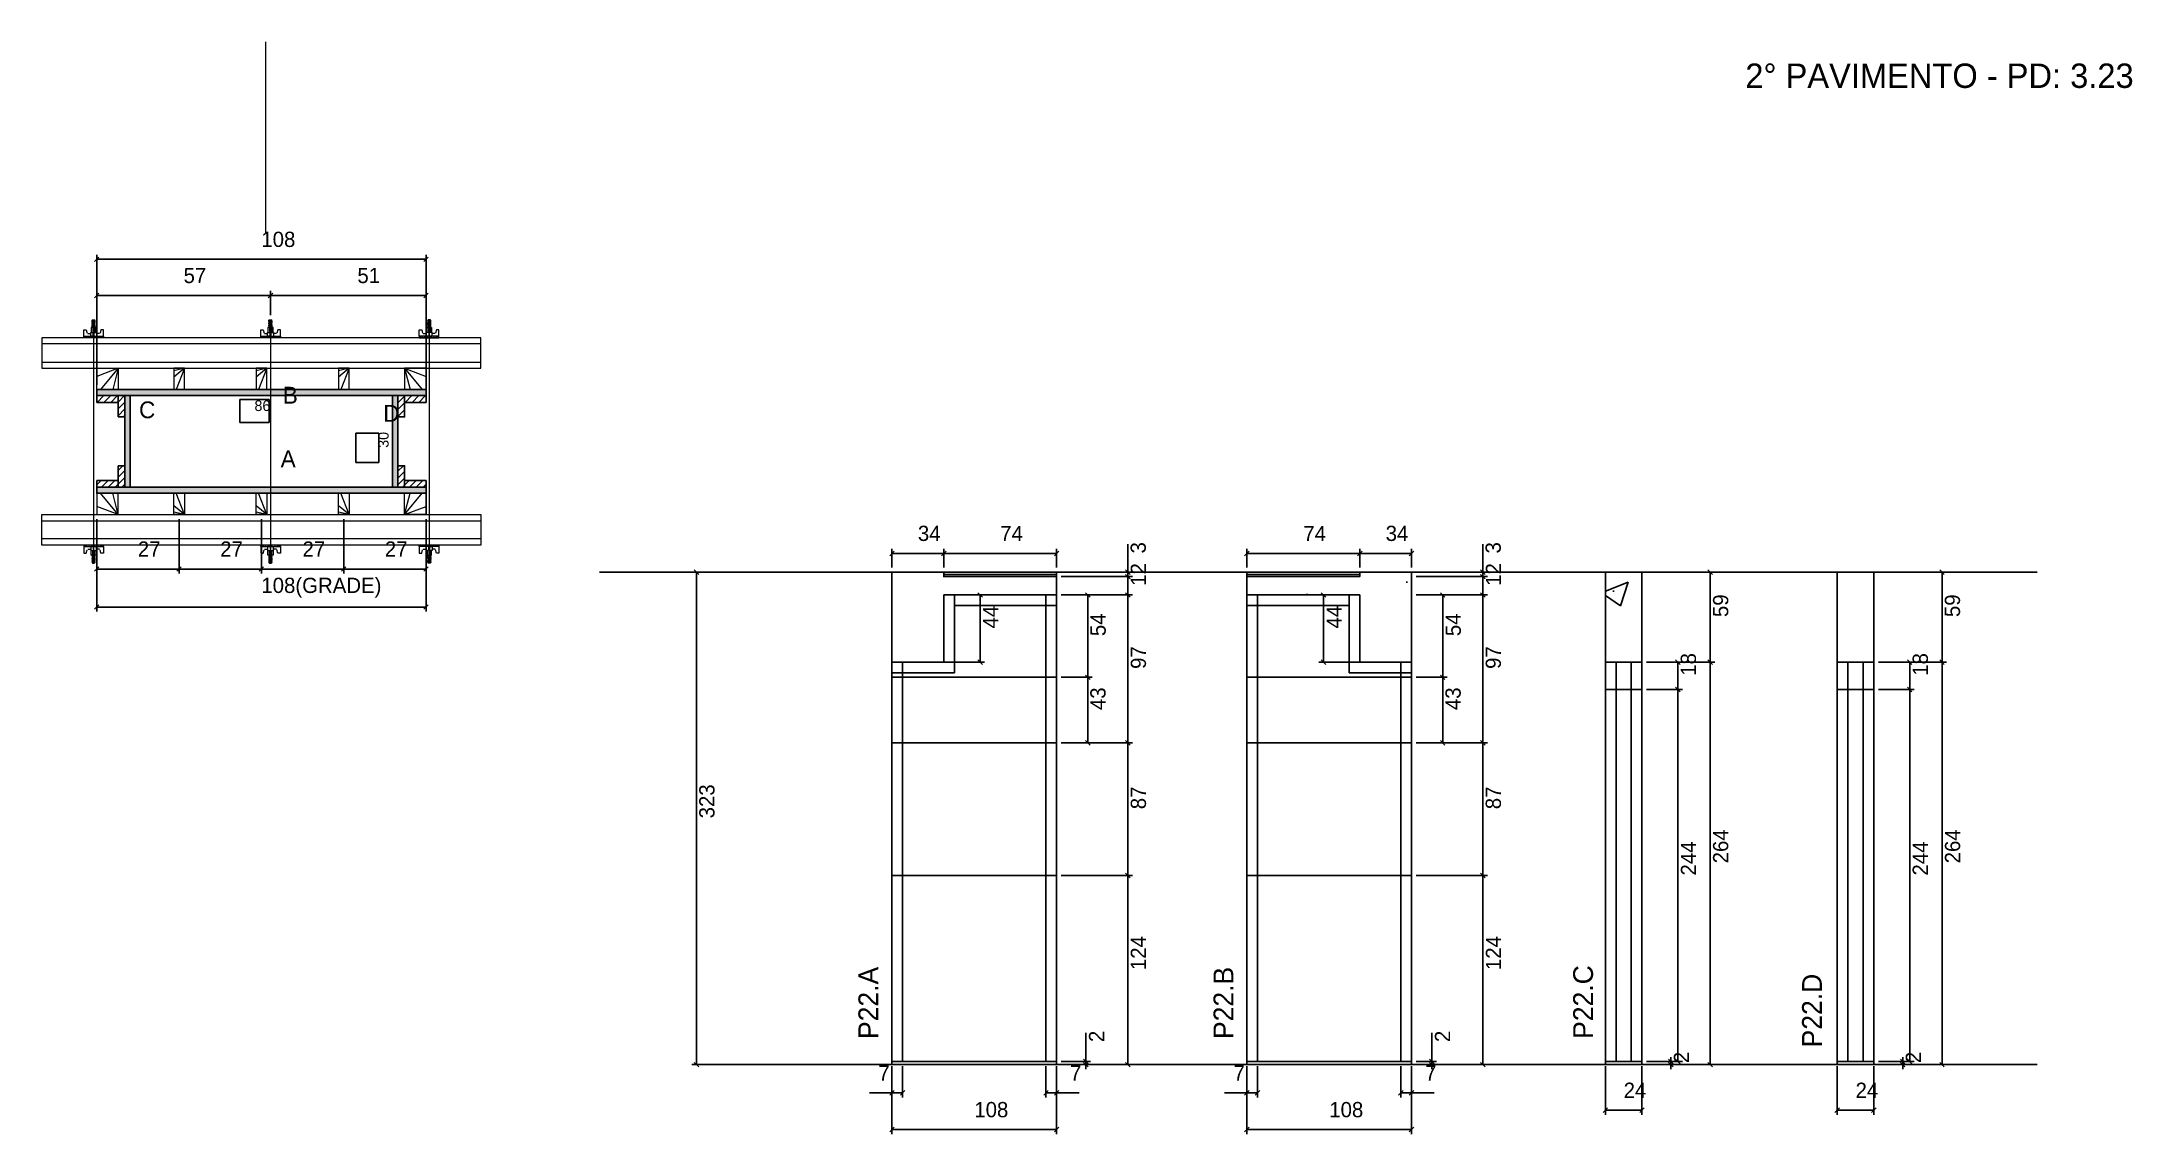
# Model space of a CAD drawing. Header units: metres. Extents: x 5091 to 6462, y 6192 to 6909.
import ezdxf

# ---------------------------------------------------------------- set-up
doc = ezdxf.new("R2010")
doc.units = ezdxf.units.M
for name, color, linetype in [('CHAPA', 7, 'Continuous'), ('COTA', 7, 'Continuous'), ('Hachura', 7, 'Continuous'), ('Madeira', 7, 'Continuous'), ('NIVEL 2° PAV.', 7, 'Continuous'), ('NOMENCLATURA', 7, 'Continuous'), ('Nível', 7, 'Continuous'), ('Painéis', 7, 'Continuous'), ('Perfil Metálico', 7, 'Continuous'), ('SARR_2.2x7', 7, 'Continuous'), ('SARR_EDITAR', 7, 'Continuous'), ('SARRAFO', 7, 'Continuous'), ('Texto Seção', 7, 'Continuous'), ('TEXTO_GERAL', 7, 'Continuous')]:
    doc.layers.add(name, color=color, linetype=linetype)

msp = doc.modelspace()

# ---------------------------------------------------------------- hatches: boundary and pattern name
at = {"layer": 'COTA'}
h = msp.add_hatch(dxfattribs=at)
h.set_pattern_fill('AR-CONC')
h.paths.add_polyline_path([(5683, 6558), (5757, 6558), (5757, 6546), (5683, 6546), (5683, 6502), (5649, 6502), (5649, 6561), (5683, 6561), (5683, 6558)])
h = msp.add_hatch(dxfattribs=at)
h.set_pattern_fill('AR-CONC')
h.paths.add_polyline_path([(5955.8, 6558), (5881.8, 6558), (5881.8, 6546), (5955.8, 6546), (5955.8, 6502), (5989.8, 6502), (5989.8, 6561), (5955.8, 6561), (5955.8, 6558)])
h = msp.add_hatch(dxfattribs=at)
h.set_pattern_fill('AR-CONC')
h.paths.add_polyline_path([(6140.9, 6561), (6116.9, 6561), (6116.9, 6502), (6140.9, 6502), (6140.9, 6561)])
h = msp.add_hatch(dxfattribs=at)
h.set_pattern_fill('AR-CONC')
h.paths.add_polyline_path([(6293, 6561), (6269, 6561), (6269, 6502), (6293, 6502), (6293, 6561)])
at = {"layer": 'Hachura'}
h = msp.add_hatch(color=7, dxfattribs=at)
h.dxf.hatch_style = 1
h.paths.add_polyline_path([(5127.4, 6676.7), (5127.4, 6680.7), (5343.4, 6680.7), (5343.4, 6676.7), (5127.4, 6676.7)])
h = msp.add_hatch(color=7, dxfattribs=at)
h.dxf.hatch_style = 1
h.paths.add_polyline_path([(5127.4, 6676.7), (5127.4, 6680.7), (5343.4, 6680.7), (5343.4, 6676.7), (5127.4, 6676.7)])
h = msp.add_hatch(dxfattribs=at)
h.set_pattern_fill('ANSI31')
h.paths.add_polyline_path([(5141.4, 6676.7), (5141.4, 6672.3), (5127.4, 6672.3), (5127.4, 6676.7), (5141.4, 6676.7)])
h = msp.add_hatch(dxfattribs=at)
h.set_pattern_fill('ANSI31')
h.paths.add_polyline_path([(5145.8, 6676.7), (5141.4, 6676.7), (5141.4, 6662.7), (5145.8, 6662.7), (5145.8, 6676.7)])
h = msp.add_hatch(color=7, dxfattribs=at)
h.dxf.hatch_style = 1
h.paths.add_polyline_path([(5149.4, 6676.7), (5145.8, 6676.7), (5145.8, 6616.7), (5149.4, 6616.7), (5149.4, 6676.7)])
h = msp.add_hatch(color=7, dxfattribs=at)
h.dxf.hatch_style = 1
h.paths.add_polyline_path([(5149.4, 6676.7), (5145.8, 6676.7), (5145.8, 6616.7), (5149.4, 6616.7), (5149.4, 6676.7)])
h = msp.add_hatch(color=7, dxfattribs=at)
h.dxf.hatch_style = 1
h.paths.add_polyline_path([(5325, 6676.7), (5321.4, 6676.7), (5321.4, 6616.7), (5325, 6616.7), (5325, 6676.7)])
h = msp.add_hatch(color=7, dxfattribs=at)
h.dxf.hatch_style = 1
h.paths.add_polyline_path([(5325, 6676.7), (5321.4, 6676.7), (5321.4, 6616.7), (5325, 6616.7), (5325, 6676.7)])
h = msp.add_hatch(dxfattribs=at)
h.set_pattern_fill('ANSI31')
h.paths.add_polyline_path([(5329.4, 6676.7), (5325, 6676.7), (5325, 6662.7), (5329.4, 6662.7), (5329.4, 6676.7)])
h = msp.add_hatch(dxfattribs=at)
h.set_pattern_fill('ANSI31')
h.paths.add_polyline_path([(5329.4, 6676.7), (5329.4, 6672.3), (5343.4, 6672.3), (5343.4, 6676.7), (5329.4, 6676.7)])
h = msp.add_hatch(dxfattribs=at)
h.set_pattern_fill('ANSI31')
h.paths.add_polyline_path([(5145.8, 6616.7), (5141.4, 6616.7), (5141.4, 6630.7), (5145.8, 6630.7), (5145.8, 6616.7)])
h = msp.add_hatch(dxfattribs=at)
h.set_pattern_fill('ANSI31')
h.paths.add_polyline_path([(5329.4, 6616.7), (5325, 6616.7), (5325, 6630.7), (5329.4, 6630.7), (5329.4, 6616.7)])
h = msp.add_hatch(dxfattribs=at)
h.set_pattern_fill('ANSI31')
h.paths.add_polyline_path([(5141.4, 6616.7), (5141.4, 6621.1), (5127.4, 6621.1), (5127.4, 6616.7), (5141.4, 6616.7)])
h = msp.add_hatch(color=7, dxfattribs=at)
h.dxf.hatch_style = 1
h.paths.add_polyline_path([(5127.4, 6616.7), (5127.4, 6612.7), (5343.4, 6612.7), (5343.4, 6616.7), (5127.4, 6616.7)])
h = msp.add_hatch(color=7, dxfattribs=at)
h.dxf.hatch_style = 1
h.paths.add_polyline_path([(5127.4, 6616.7), (5127.4, 6612.7), (5343.4, 6612.7), (5343.4, 6616.7), (5127.4, 6616.7)])
h = msp.add_hatch(dxfattribs=at)
h.set_pattern_fill('ANSI31')
h.paths.add_polyline_path([(5329.4, 6616.7), (5329.4, 6621.1), (5343.4, 6621.1), (5343.4, 6616.7), (5329.4, 6616.7)])

# ---------------------------------------------------------------- linework, layer by layer
at = {"layer": 'CHAPA', "color": 1, "lineweight": 25}
for points in [[(5127.4, 6676.7), (5127.4, 6680.7), (5343.4, 6680.7), (5343.4, 6676.7)], [(5127.4, 6676.7), (5127.4, 6680.7), (5343.4, 6680.7), (5343.4, 6676.7)], [(5149.4, 6676.7), (5145.8, 6676.7), (5145.8, 6616.7), (5149.4, 6616.7)], [(5149.4, 6676.7), (5145.8, 6676.7), (5145.8, 6616.7), (5149.4, 6616.7)], [(5325, 6676.7), (5321.4, 6676.7), (5321.4, 6616.7), (5325, 6616.7)], [(5325, 6676.7), (5321.4, 6676.7), (5321.4, 6616.7), (5325, 6616.7)], [(5127.4, 6616.7), (5127.4, 6612.7), (5343.4, 6612.7), (5343.4, 6616.7)], [(5127.4, 6616.7), (5127.4, 6612.7), (5343.4, 6612.7), (5343.4, 6616.7)]]:
    msp.add_lwpolyline(points, close=True, dxfattribs=at)
at = {"layer": 'COTA', "color": 0, "lineweight": 25}
for p, q in [((5128.9, 6767.6), (5125.9, 6764.6)), ((5341.9, 6764.6), (5344.9, 6767.6)), ((5128.9, 6743.9), (5125.9, 6740.9)), ((5242.9, 6743.9), (5239.9, 6740.9)), ((5239.9, 6740.9), (5242.9, 6743.9)), ((5341.9, 6740.9), (5344.9, 6743.9)), ((5650.5, 6574.7), (5647.5, 6571.7)), ((5681.5, 6571.7), (5684.5, 6574.7)), ((5684.5, 6574.7), (5681.5, 6571.7)), ((5755.5, 6571.7), (5758.5, 6574.7)), ((5883.3, 6574.7), (5880.3, 6571.7)), ((5957.3, 6574.7), (5954.3, 6571.7)), ((5954.3, 6571.7), (5957.3, 6574.7)), ((5988.3, 6571.7), (5991.3, 6574.7)), ((5128.9, 6564.5), (5125.9, 6561.5)), ((5179.9, 6561.5), (5182.9, 6564.5)), ((5182.9, 6564.5), (5179.9, 6561.5)), ((5233.9, 6561.5), (5236.9, 6564.5)), ((5236.9, 6564.5), (5233.9, 6561.5)), ((5287.9, 6561.5), (5290.9, 6564.5)), ((5290.9, 6564.5), (5287.9, 6561.5)), ((5341.9, 6561.5), (5344.9, 6564.5)), ((5802.2, 6562.5), (5805.2, 6559.5)), ((5805.2, 6556.5), (5802.2, 6559.5)), ((5805.2, 6556.5), (5802.2, 6559.5)), ((6035, 6562.5), (6038, 6559.5)), ((6038, 6556.5), (6035, 6559.5)), ((6038, 6556.5), (6035, 6559.5)), ((6187.1, 6559.5), (6184.1, 6562.5)), ((6339.2, 6559.5), (6336.2, 6562.5)), ((5708.3, 6544.5), (5705.3, 6547.5)), ((5778.9, 6544.5), (5775.9, 6547.5)), ((5805.2, 6544.5), (5802.2, 6547.5)), ((5802.2, 6547.5), (5805.2, 6544.5)), ((5933.5, 6544.5), (5930.5, 6547.5)), ((6011.7, 6544.5), (6008.7, 6547.5)), ((6038, 6544.5), (6035, 6547.5)), ((6035, 6547.5), (6038, 6544.5)), ((5128.9, 6539.6), (5125.9, 6536.6)), ((5341.9, 6536.6), (5344.9, 6539.6)), ((5705.3, 6503.5), (5708.3, 6500.5)), ((5930.5, 6503.5), (5933.5, 6500.5)), ((6165.9, 6500.5), (6162.9, 6503.5)), ((6184.1, 6503.5), (6187.1, 6500.5)), ((6187.1, 6500.5), (6184.1, 6503.5)), ((6318, 6500.5), (6315, 6503.5)), ((6336.2, 6503.5), (6339.2, 6500.5)), ((6339.2, 6500.5), (6336.2, 6503.5)), ((5778.9, 6490.5), (5775.9, 6493.5)), ((5775.9, 6493.5), (5778.9, 6490.5)), ((6011.7, 6490.5), (6008.7, 6493.5)), ((6008.7, 6493.5), (6011.7, 6490.5)), ((6165.9, 6482.5), (6162.9, 6485.5)), ((6162.9, 6485.5), (6165.9, 6482.5)), ((6318, 6482.5), (6315, 6485.5)), ((6315, 6485.5), (6318, 6482.5)), ((5775.9, 6450.5), (5778.9, 6447.5)), ((5805.2, 6447.5), (5802.2, 6450.5)), ((5802.2, 6450.5), (5805.2, 6447.5)), ((6008.7, 6450.5), (6011.7, 6447.5)), ((6038, 6447.5), (6035, 6450.5)), ((6035, 6450.5), (6038, 6447.5)), ((5805.2, 6360.5), (5802.2, 6363.5)), ((5802.2, 6363.5), (5805.2, 6360.5)), ((6038, 6360.5), (6035, 6363.5)), ((6035, 6363.5), (6038, 6360.5)), ((5774.7, 6241.5), (5777.7, 6238.5)), ((5777.7, 6236.5), (5774.7, 6239.5)), ((5802.2, 6239.5), (5805.2, 6236.5)), ((6001.6, 6241.5), (6004.6, 6238.5)), ((6004.6, 6236.5), (6001.6, 6239.5)), ((6035, 6239.5), (6038, 6236.5)), ((6158.3, 6241.5), (6161.3, 6238.5)), ((6161.3, 6236.5), (6158.3, 6239.5)), ((6162.9, 6241.5), (6165.9, 6238.5)), ((6184.1, 6239.5), (6187.1, 6236.5)), ((6310.4, 6241.5), (6313.4, 6238.5)), ((6313.4, 6236.5), (6310.4, 6239.5)), ((6315, 6241.5), (6318, 6238.5)), ((6336.2, 6239.5), (6339.2, 6236.5)), ((5650.5, 6221), (5647.5, 6218)), ((5654.5, 6218), (5657.5, 6221)), ((5751.5, 6221), (5748.5, 6218)), ((5755.5, 6218), (5758.5, 6221)), ((5883.3, 6221), (5880.3, 6218)), ((5887.3, 6218), (5890.3, 6221)), ((5984.3, 6221), (5981.3, 6218)), ((5988.3, 6218), (5991.3, 6221)), ((6118.4, 6209.6), (6115.4, 6206.6)), ((6139.4, 6206.6), (6142.4, 6209.6)), ((6270.5, 6209.6), (6267.5, 6206.6)), ((6291.5, 6206.6), (6294.5, 6209.6)), ((5650.5, 6196.9), (5647.5, 6193.9)), ((5755.5, 6193.9), (5758.5, 6196.9)), ((5883.3, 6196.9), (5880.3, 6193.9)), ((5988.3, 6193.9), (5991.3, 6196.9))]:
    msp.add_line(p, q, dxfattribs=at)
at = {"layer": 'COTA', "color": 241, "lineweight": 25}
for p, q in [((5127.4, 6683.7), (5127.4, 6769.1)), ((5343.4, 6766.1), (5127.4, 6766.1)), ((5343.4, 6683.7), (5343.4, 6769.1)), ((5127.4, 6717.7), (5127.4, 6745.4)), ((5241.4, 6729.5), (5241.4, 6745.4)), ((5241.4, 6729.5), (5241.4, 6745.4)), ((5343.4, 6717.7), (5343.4, 6745.4)), ((5127.4, 6742.4), (5241.4, 6742.4)), ((5343.4, 6742.4), (5241.4, 6742.4)), ((5127.4, 6595.7), (5127.4, 6535.1)), ((5127.4, 6595.7), (5127.4, 6560)), ((5181.4, 6595.7), (5181.4, 6560)), ((5181.4, 6595.7), (5181.4, 6560)), ((5235.4, 6595.7), (5235.4, 6560)), ((5235.4, 6595.7), (5235.4, 6560)), ((5289.4, 6595.7), (5289.4, 6560)), ((5289.4, 6595.7), (5289.4, 6560)), ((5343.4, 6595.7), (5343.4, 6535.1)), ((5343.4, 6595.7), (5343.4, 6560)), ((5127.4, 6563), (5181.4, 6563)), ((5181.4, 6563), (5235.4, 6563)), ((5235.4, 6563), (5289.4, 6563)), ((5289.4, 6563), (5343.4, 6563)), ((5649, 6502), (5649, 6561)), ((5649, 6561), (5683, 6561)), ((5757, 6546), (5757, 6558)), ((5881.8, 6546), (5881.8, 6558)), ((5989.8, 6561), (5955.8, 6561)), ((5989.8, 6502), (5989.8, 6561)), ((5343.4, 6538.1), (5127.4, 6538.1))]:
    msp.add_line(p, q, dxfattribs=at)
at = {"layer": 'COTA', "color": 180, "lineweight": 25}
for p, q in [((5240.5, 6674.1), (5221.2, 6674.1)), ((5221.2, 6674.1), (5221.2, 6659.1)), ((5240.5, 6659.1), (5240.5, 6674.1)), ((5221.2, 6659.1), (5240.5, 6659.1)), ((5312.4, 6652.2), (5297.4, 6652.2)), ((5297.4, 6652.2), (5297.4, 6632.9)), ((5312.4, 6632.9), (5312.4, 6652.2)), ((5297.4, 6632.9), (5312.4, 6632.9))]:
    msp.add_line(p, q, dxfattribs=at)
at = {"layer": 'COTA', "color": 4, "lineweight": 25}
for p, q in [((5649, 6564), (5649, 6576.2)), ((5649, 6573.2), (5683, 6573.2)), ((5683, 6564), (5683, 6576.2)), ((5683, 6564), (5683, 6576.2)), ((5757, 6573.2), (5683, 6573.2)), ((5757, 6564), (5757, 6576.2)), ((5803.7, 6561), (5803.7, 6579.3)), ((5881.8, 6564), (5881.8, 6576.2)), ((5881.8, 6573.2), (5955.8, 6573.2)), ((5955.8, 6564), (5955.8, 6576.2)), ((5955.8, 6564), (5955.8, 6576.2)), ((5989.8, 6573.2), (5955.8, 6573.2)), ((5989.8, 6564), (5989.8, 6576.2)), ((6036.5, 6561), (6036.5, 6579.3)), ((5760, 6561), (5806.7, 6561)), ((5760, 6558), (5806.7, 6558)), ((5760, 6558), (5806.7, 6558)), ((5803.7, 6558), (5803.7, 6561)), ((5803.7, 6546), (5803.7, 6558)), ((5803.7, 6558), (5803.7, 6555)), ((5992.8, 6561), (6039.5, 6561)), ((5992.8, 6558), (6039.5, 6558)), ((5992.8, 6558), (6039.5, 6558)), ((6036.5, 6558), (6036.5, 6561)), ((6036.5, 6546), (6036.5, 6558)), ((6036.5, 6558), (6036.5, 6555)), ((6143.9, 6561), (6188.6, 6561)), ((6185.6, 6502), (6185.6, 6561)), ((6296, 6561), (6340.7, 6561)), ((6337.7, 6502), (6337.7, 6561)), ((5686, 6546), (5709.8, 6546)), ((5706.8, 6546), (5706.8, 6502)), ((5760, 6546), (5806.7, 6546)), ((5760, 6546), (5806.7, 6546)), ((5760, 6546), (5780.4, 6546)), ((5777.4, 6492), (5777.4, 6546)), ((5803.7, 6449), (5803.7, 6546)), ((5952.8, 6546), (5929, 6546)), ((5932, 6546), (5932, 6502)), ((5992.8, 6546), (6039.5, 6546)), ((5992.8, 6546), (6039.5, 6546)), ((5992.8, 6546), (6013.2, 6546)), ((6010.2, 6492), (6010.2, 6546)), ((6036.5, 6449), (6036.5, 6546)), ((5686, 6502), (5709.8, 6502)), ((5952.8, 6502), (5929, 6502)), ((6143.9, 6502), (6188.6, 6502)), ((6143.9, 6502), (6188.6, 6502)), ((6143.9, 6502), (6167.4, 6502)), ((6164.4, 6484), (6164.4, 6502)), ((6185.6, 6238), (6185.6, 6502)), ((6296, 6502), (6340.7, 6502)), ((6296, 6502), (6340.7, 6502)), ((6296, 6502), (6319.5, 6502)), ((6316.5, 6484), (6316.5, 6502)), ((6337.7, 6238), (6337.7, 6502)), ((5760, 6492), (5780.4, 6492)), ((5760, 6492), (5780.4, 6492)), ((5777.4, 6449), (5777.4, 6492)), ((5992.8, 6492), (6013.2, 6492)), ((5992.8, 6492), (6013.2, 6492)), ((6010.2, 6449), (6010.2, 6492)), ((6143.9, 6484), (6167.4, 6484)), ((6143.9, 6484), (6167.4, 6484)), ((6164.4, 6484), (6164.4, 6240)), ((6296, 6484), (6319.5, 6484)), ((6296, 6484), (6319.5, 6484)), ((6316.5, 6484), (6316.5, 6240)), ((5760, 6449), (5806.7, 6449)), ((5760, 6449), (5806.7, 6449)), ((5760, 6449), (5780.4, 6449)), ((5803.7, 6362), (5803.7, 6449)), ((5992.8, 6449), (6039.5, 6449)), ((5992.8, 6449), (6039.5, 6449)), ((5992.8, 6449), (6013.2, 6449)), ((6036.5, 6362), (6036.5, 6449)), ((5760, 6362), (5806.7, 6362)), ((5760, 6362), (5806.7, 6362)), ((5803.7, 6238), (5803.7, 6362)), ((5992.8, 6362), (6039.5, 6362)), ((5992.8, 6362), (6039.5, 6362)), ((6036.5, 6238), (6036.5, 6362)), ((5776.2, 6240), (5776.2, 6258.8)), ((6003.1, 6240), (6003.1, 6258.8)), ((5760, 6240), (5779.2, 6240)), ((5776.2, 6238), (5776.2, 6240)), ((5992.8, 6240), (6006.1, 6240)), ((6003.1, 6238), (6003.1, 6240)), ((6143.9, 6240), (6162.8, 6240)), ((6143.9, 6240), (6167.4, 6240)), ((6159.8, 6240), (6159.8, 6243)), ((6159.8, 6238), (6159.8, 6240)), ((6296, 6240), (6314.9, 6240)), ((6296, 6240), (6319.5, 6240)), ((6311.9, 6240), (6311.9, 6243)), ((6311.9, 6238), (6311.9, 6240)), ((5649, 6237), (5649, 6192.4)), ((5649, 6235), (5649, 6216.5)), ((5656, 6237), (5656, 6216.5)), ((5750, 6237), (5750, 6216.5)), ((5757, 6237), (5757, 6192.4)), ((5757, 6235), (5757, 6216.5)), ((5760, 6238), (5779.2, 6238)), ((5760, 6238), (5806.7, 6238)), ((5776.2, 6238), (5776.2, 6235)), ((5881.8, 6237), (5881.8, 6192.4)), ((5881.8, 6235), (5881.8, 6216.5)), ((5888.8, 6237), (5888.8, 6216.5)), ((5982.8, 6237), (5982.8, 6216.5)), ((5989.8, 6237), (5989.8, 6192.4)), ((5989.8, 6235), (5989.8, 6216.5)), ((5992.8, 6238), (6006.1, 6238)), ((5992.8, 6238), (6039.5, 6238)), ((6003.1, 6238), (6003.1, 6235)), ((6116.9, 6237), (6116.9, 6205.1)), ((6140.9, 6237), (6140.9, 6205.1)), ((6143.9, 6238), (6162.8, 6238)), ((6143.9, 6238), (6188.6, 6238)), ((6159.8, 6238), (6159.8, 6235)), ((6269, 6237), (6269, 6205.1)), ((6293, 6237), (6293, 6205.1)), ((6296, 6238), (6314.9, 6238)), ((6296, 6238), (6340.7, 6238)), ((6311.9, 6238), (6311.9, 6235)), ((5649, 6219.5), (5634.2, 6219.5)), ((5656, 6219.5), (5649, 6219.5)), ((5750, 6219.5), (5757, 6219.5)), ((5757, 6219.5), (5771.7, 6219.5)), ((5881.8, 6219.5), (5867.1, 6219.5)), ((5888.8, 6219.5), (5881.8, 6219.5)), ((5982.8, 6219.5), (5989.8, 6219.5)), ((5989.8, 6219.5), (6004.6, 6219.5)), ((6116.9, 6208.1), (6140.9, 6208.1)), ((6269, 6208.1), (6293, 6208.1)), ((5757, 6195.4), (5649, 6195.4)), ((5989.8, 6195.4), (5881.8, 6195.4))]:
    msp.add_line(p, q, dxfattribs=at)
at = {"layer": 'COTA', "color": 241, "lineweight": 25}
for points in [[(6140.9, 6502), (6140.9, 6561), (6116.9, 6561), (6116.9, 6502)], [(6293, 6502), (6293, 6561), (6269, 6561), (6269, 6502)]]:
    msp.add_lwpolyline(points, dxfattribs=at)
at = {"layer": 'Hachura', "color": 0, "lineweight": 9}
for p, q in [((5119, 6714.7), (5119, 6719.8)), ((5119, 6719.8), (5120.6, 6719.8)), ((5120.6, 6719.8), (5121.2, 6717.6)), ((5123.5, 6718.2), (5127.3, 6718.2)), ((5123.5, 6715.6), (5123.5, 6718.2)), ((5127.1, 6721.4), (5123.7, 6721.4)), ((5123.7, 6721.4), (5123.7, 6718.2)), ((5127.1, 6721.3), (5123.7, 6721.3)), ((5124.3, 6725.7), (5126.5, 6724.7)), ((5126.4, 6724.4), (5124.3, 6725.5)), ((5124.3, 6724.6), (5126.5, 6723.5)), ((5126.4, 6723.3), (5124.3, 6724.3)), ((5124.3, 6723.4), (5126.5, 6722.3)), ((5126.4, 6722.1), (5124.3, 6723.2)), ((5125.5, 6721.4), (5124.3, 6722)), ((5124.4, 6726.2), (5124.7, 6726.5)), ((5124.4, 6725.8), (5124.4, 6726.2)), ((5126.3, 6726.2), (5124.4, 6726.2)), ((5124.4, 6725.8), (5126.3, 6724.9)), ((5124.4, 6725.8), (5126.3, 6724.9)), ((5124.4, 6724.7), (5124.4, 6725.3)), ((5126.3, 6724.3), (5124.4, 6725.3)), ((5124.4, 6724.7), (5126.3, 6723.7)), ((5124.4, 6723.5), (5124.4, 6724.2)), ((5126.3, 6723.2), (5124.4, 6724.2)), ((5124.4, 6723.9), (5124.4, 6724.2)), ((5124.4, 6723.5), (5126.3, 6722.5)), ((5124.4, 6722.3), (5124.4, 6723)), ((5126.3, 6722), (5124.4, 6723)), ((5124.4, 6722.3), (5126.3, 6721.4)), ((5125.3, 6721.4), (5124.4, 6721.8)), ((5124.4, 6721.4), (5124.4, 6721.8)), ((5124.7, 6726.5), (5126, 6726.5)), ((5124.8, 6721.4), (5124.8, 6718.2)), ((5126.3, 6725.5), (5125, 6726.2)), ((5126.4, 6725.6), (5125.3, 6726.2)), ((5125.8, 6726.2), (5126.5, 6725.8)), ((5126.3, 6726.2), (5126, 6726.5)), ((5126.1, 6726.2), (5126.3, 6726)), ((5126.3, 6725.5), (5126.3, 6724.9)), ((5126.3, 6723.7), (5126.3, 6724.3)), ((5126.3, 6723), (5126.3, 6723.2)), ((5126.3, 6723), (5126.3, 6722.5)), ((5126.3, 6722), (5126.3, 6721.4)), ((5126.3, 6721.4), (5126.3, 6718.2)), ((5127.1, 6718.2), (5127.1, 6721.4)), ((5127.3, 6718.2), (5127.1, 6718.2)), ((5127.3, 6718.2), (5127.1, 6718.2)), ((5127.3, 6718.2), (5127.3, 6715.6)), ((5130.2, 6719.8), (5129.6, 6717.6)), ((5131.9, 6719.8), (5130.2, 6719.8)), ((5131.9, 6715.6), (5131.9, 6719.8)), ((5235, 6714.7), (5235, 6719.8)), ((5235, 6719.8), (5236.6, 6719.8)), ((5236.6, 6719.8), (5237.2, 6717.6)), ((5239.5, 6718.2), (5243.3, 6718.2)), ((5239.5, 6715.6), (5239.5, 6718.2)), ((5243.1, 6721.4), (5239.7, 6721.4)), ((5239.7, 6721.4), (5239.7, 6718.2)), ((5243.1, 6721.3), (5239.7, 6721.3)), ((5240.3, 6725.7), (5242.5, 6724.7)), ((5242.4, 6724.4), (5240.3, 6725.5)), ((5240.3, 6724.6), (5242.5, 6723.5)), ((5242.4, 6723.3), (5240.3, 6724.3)), ((5240.3, 6723.4), (5242.5, 6722.3)), ((5242.4, 6722.1), (5240.3, 6723.2)), ((5241.5, 6721.4), (5240.3, 6722)), ((5240.4, 6726.2), (5240.7, 6726.5)), ((5240.4, 6725.8), (5240.4, 6726.2)), ((5242.3, 6726.2), (5240.4, 6726.2)), ((5240.4, 6725.8), (5242.3, 6724.9)), ((5240.4, 6725.8), (5242.3, 6724.9)), ((5240.4, 6724.7), (5240.4, 6725.3)), ((5242.3, 6724.3), (5240.4, 6725.3)), ((5240.4, 6724.7), (5242.3, 6723.7)), ((5240.4, 6723.5), (5240.4, 6724.2)), ((5242.3, 6723.2), (5240.4, 6724.2)), ((5240.4, 6723.9), (5240.4, 6724.2)), ((5240.4, 6723.5), (5242.3, 6722.5)), ((5240.4, 6722.3), (5240.4, 6723)), ((5242.3, 6722), (5240.4, 6723)), ((5240.4, 6722.3), (5242.3, 6721.4)), ((5241.3, 6721.4), (5240.4, 6721.8)), ((5240.4, 6721.4), (5240.4, 6721.8)), ((5240.7, 6726.5), (5242, 6726.5)), ((5240.8, 6721.4), (5240.8, 6718.2)), ((5242.3, 6725.5), (5241, 6726.2)), ((5242.4, 6725.6), (5241.3, 6726.2)), ((5241.8, 6726.2), (5242.5, 6725.8)), ((5242.3, 6726.2), (5242, 6726.5)), ((5242.1, 6726.2), (5242.3, 6726)), ((5242.3, 6725.5), (5242.3, 6724.9)), ((5242.3, 6723.7), (5242.3, 6724.3)), ((5242.3, 6723), (5242.3, 6723.2)), ((5242.3, 6723), (5242.3, 6722.5)), ((5242.3, 6722), (5242.3, 6721.4)), ((5242.3, 6721.4), (5242.3, 6718.2)), ((5243.1, 6718.2), (5243.1, 6721.4)), ((5243.3, 6718.2), (5243.1, 6718.2)), ((5243.3, 6718.2), (5243.1, 6718.2)), ((5243.3, 6718.2), (5243.3, 6715.6)), ((5246.2, 6719.8), (5245.6, 6717.6)), ((5247.9, 6719.8), (5246.2, 6719.8)), ((5247.9, 6715.6), (5247.9, 6719.8)), ((5339, 6715.6), (5339, 6719.8)), ((5339, 6719.8), (5340.6, 6719.8)), ((5340.6, 6719.8), (5341.2, 6717.6)), ((5347.4, 6718.2), (5343.5, 6718.2)), ((5343.5, 6718.2), (5343.5, 6715.6)), ((5343.5, 6718.2), (5343.7, 6718.2)), ((5343.5, 6718.2), (5343.7, 6718.2)), ((5343.7, 6721.4), (5347.1, 6721.4)), ((5343.7, 6718.2), (5343.7, 6721.4)), ((5343.7, 6721.3), (5347.1, 6721.3)), ((5345, 6726.2), (5344.4, 6725.8)), ((5344.4, 6725.6), (5345.5, 6726.2)), ((5346.5, 6725.7), (5344.4, 6724.7)), ((5344.4, 6724.4), (5346.6, 6725.5)), ((5346.5, 6724.6), (5344.4, 6723.5)), ((5344.4, 6723.3), (5346.6, 6724.3)), ((5346.5, 6723.4), (5344.4, 6722.3)), ((5344.4, 6722.1), (5346.6, 6723.2)), ((5344.5, 6726.2), (5344.8, 6726.5)), ((5344.8, 6726.2), (5344.5, 6726)), ((5344.5, 6725.5), (5345.8, 6726.2)), ((5344.5, 6726.2), (5346.5, 6726.2)), ((5346.5, 6725.8), (5344.5, 6724.9)), ((5346.5, 6725.8), (5344.5, 6724.9)), ((5344.5, 6725.5), (5344.5, 6724.9)), ((5344.5, 6724.3), (5346.5, 6725.3)), ((5346.5, 6724.7), (5344.5, 6723.7)), ((5344.5, 6723.7), (5344.5, 6724.3)), ((5344.5, 6723.2), (5346.5, 6724.2)), ((5346.5, 6723.5), (5344.5, 6722.5)), ((5344.5, 6723), (5344.5, 6723.2)), ((5344.5, 6723), (5344.5, 6722.5)), ((5344.5, 6722), (5346.5, 6723)), ((5346.5, 6722.3), (5344.5, 6721.4)), ((5344.5, 6722), (5344.5, 6721.4)), ((5344.5, 6721.4), (5344.5, 6718.2)), ((5346.1, 6726.5), (5344.8, 6726.5)), ((5345.3, 6721.4), (5346.6, 6722)), ((5345.5, 6721.4), (5346.5, 6721.8)), ((5346.5, 6726.2), (5346.1, 6726.5)), ((5346.1, 6721.4), (5346.1, 6718.2)), ((5346.5, 6725.8), (5346.5, 6726.2)), ((5346.5, 6724.7), (5346.5, 6725.3)), ((5346.5, 6723.5), (5346.5, 6724.2)), ((5346.5, 6723.9), (5346.5, 6724.2)), ((5346.5, 6722.3), (5346.5, 6723)), ((5346.5, 6721.4), (5346.5, 6721.8)), ((5347.1, 6721.4), (5347.1, 6718.2)), ((5347.4, 6715.6), (5347.4, 6718.2)), ((5350.2, 6719.8), (5349.6, 6717.6)), ((5351.9, 6719.8), (5350.2, 6719.8)), ((5351.9, 6714.7), (5351.9, 6719.8)), ((5119, 6715.6), (5131.9, 6715.6)), ((5119, 6715.6), (5124.1, 6715.6)), ((5131.9, 6714.7), (5119, 6714.7)), ((5119.1, 6715.6), (5119.1, 6714.7)), ((5119.3, 6715.6), (5119.3, 6714.7)), ((5119.7, 6715.6), (5119.7, 6714.7)), ((5120.1, 6715.6), (5120.1, 6714.7)), ((5121, 6715.6), (5121, 6714.7)), ((5121.5, 6717.4), (5123.5, 6717.4)), ((5122.4, 6715.6), (5122.4, 6714.7)), ((5130.9, 6714.7), (5123.1, 6714.7)), ((5125.4, 6715.6), (5123.5, 6715.6)), ((5124.1, 6715.6), (5124.8, 6715.6)), ((5124.5, 6715.3), (5124.5, 6715.5)), ((5124.5, 6714.8), (5124.5, 6715.3)), ((5125.1, 6715.6), (5125.1, 6717.6)), ((5125.4, 6715.6), (5125.4, 6714.7)), ((5125.6, 6717.6), (5125.6, 6715.6)), ((5126.4, 6715.5), (5126.4, 6715)), ((5129.3, 6717.4), (5127.3, 6717.4)), ((5128.4, 6715.6), (5128.4, 6714.7)), ((5129.9, 6715.6), (5129.9, 6714.7)), ((5130.7, 6715.6), (5130.7, 6714.7)), ((5131.2, 6715.6), (5131.2, 6714.7)), ((5131.5, 6715.6), (5131.5, 6714.7)), ((5131.7, 6715.6), (5131.7, 6714.7)), ((5131.9, 6715.6), (5131.9, 6714.7)), ((5235, 6715.6), (5247.9, 6715.6)), ((5235, 6715.6), (5240.1, 6715.6)), ((5247.9, 6714.7), (5235, 6714.7)), ((5235.1, 6715.6), (5235.1, 6714.7)), ((5235.3, 6715.6), (5235.3, 6714.7)), ((5235.7, 6715.6), (5235.7, 6714.7)), ((5236.1, 6715.6), (5236.1, 6714.7)), ((5237, 6715.6), (5237, 6714.7)), ((5237.5, 6717.4), (5239.5, 6717.4)), ((5238.4, 6715.6), (5238.4, 6714.7)), ((5246.9, 6714.7), (5239.1, 6714.7)), ((5241.4, 6715.6), (5239.5, 6715.6)), ((5240.1, 6715.6), (5240.8, 6715.6)), ((5240.5, 6715.3), (5240.5, 6715.5)), ((5240.5, 6714.8), (5240.5, 6715.3)), ((5241.1, 6715.6), (5241.1, 6717.6)), ((5241.4, 6715.6), (5241.4, 6714.7)), ((5241.6, 6717.6), (5241.6, 6715.6)), ((5242.4, 6715.5), (5242.4, 6715)), ((5245.3, 6717.4), (5243.3, 6717.4)), ((5244.4, 6715.6), (5244.4, 6714.7)), ((5245.9, 6715.6), (5245.9, 6714.7)), ((5246.7, 6715.6), (5246.7, 6714.7)), ((5247.2, 6715.6), (5247.2, 6714.7)), ((5247.5, 6715.6), (5247.5, 6714.7)), ((5247.7, 6715.6), (5247.7, 6714.7)), ((5247.9, 6715.6), (5247.9, 6714.7)), ((5351.9, 6715.6), (5339, 6715.6)), ((5339, 6715.6), (5339, 6714.7)), ((5339, 6714.7), (5351.9, 6714.7)), ((5339.1, 6715.6), (5339.1, 6714.7)), ((5339.3, 6715.6), (5339.3, 6714.7)), ((5339.7, 6715.6), (5339.7, 6714.7)), ((5339.9, 6714.7), (5347.7, 6714.7)), ((5340.1, 6715.6), (5340.1, 6714.7)), ((5341, 6715.6), (5341, 6714.7)), ((5341.5, 6717.4), (5343.5, 6717.4)), ((5342.4, 6715.6), (5342.4, 6714.7)), ((5344.4, 6715.5), (5344.4, 6715)), ((5345.2, 6717.6), (5345.2, 6715.6)), ((5345.4, 6715.6), (5347.4, 6715.6)), ((5345.4, 6715.6), (5345.4, 6714.7)), ((5345.7, 6715.6), (5345.7, 6717.6)), ((5346.7, 6715.6), (5346.1, 6715.6)), ((5346.4, 6715.3), (5346.4, 6715.5)), ((5346.4, 6714.8), (5346.4, 6715.3)), ((5351.9, 6715.6), (5346.7, 6715.6)), ((5349.3, 6717.4), (5347.4, 6717.4)), ((5348.5, 6715.6), (5348.5, 6714.7)), ((5349.9, 6715.6), (5349.9, 6714.7)), ((5350.7, 6715.6), (5350.7, 6714.7)), ((5351.2, 6715.6), (5351.2, 6714.7)), ((5351.5, 6715.6), (5351.5, 6714.7)), ((5351.7, 6715.6), (5351.7, 6714.7)), ((5131.9, 6578.7), (5119, 6578.7)), ((5119, 6578.7), (5119, 6573.5)), ((5119, 6577.8), (5131.9, 6577.8)), ((5119, 6577.8), (5124.1, 6577.8)), ((5119, 6573.5), (5120.6, 6573.5)), ((5119.1, 6577.8), (5119.1, 6578.7)), ((5119.3, 6577.8), (5119.3, 6578.7)), ((5119.7, 6577.8), (5119.7, 6578.7)), ((5120.1, 6577.8), (5120.1, 6578.7)), ((5120.6, 6573.5), (5121.2, 6575.7)), ((5121, 6577.8), (5121, 6578.7)), ((5121.5, 6576), (5123.5, 6576)), ((5122.4, 6577.8), (5122.4, 6578.7)), ((5130.9, 6578.7), (5123.1, 6578.7)), ((5125.4, 6577.8), (5123.5, 6577.8)), ((5123.5, 6577.8), (5123.5, 6575.2)), ((5123.5, 6575.2), (5127.3, 6575.2)), ((5123.7, 6572), (5123.7, 6575.2)), ((5127.1, 6572), (5123.7, 6572)), ((5127.1, 6572), (5123.7, 6572)), ((5124.1, 6577.8), (5124.8, 6577.8)), ((5125.5, 6572), (5124.3, 6571.3)), ((5126.4, 6571.2), (5124.3, 6570.2)), ((5124.3, 6569.9), (5126.5, 6571)), ((5126.4, 6570.1), (5124.3, 6569)), ((5124.3, 6568.8), (5126.5, 6569.9)), ((5126.4, 6568.9), (5124.3, 6567.9)), ((5124.3, 6567.6), (5126.5, 6568.7)), ((5124.4, 6571), (5126.3, 6572)), ((5125.3, 6572), (5124.4, 6571.5)), ((5124.4, 6572), (5124.4, 6571.5)), ((5126.3, 6571.3), (5124.4, 6570.4)), ((5124.4, 6571), (5124.4, 6570.4)), ((5124.4, 6569.8), (5126.3, 6570.8)), ((5126.3, 6570.2), (5124.4, 6569.2)), ((5124.4, 6569.8), (5124.4, 6569.2)), ((5124.4, 6568.7), (5126.3, 6569.6)), ((5124.4, 6569.4), (5124.4, 6569.2)), ((5126.3, 6569), (5124.4, 6568)), ((5124.4, 6568.7), (5124.4, 6568)), ((5124.4, 6567.5), (5126.3, 6568.5)), ((5124.4, 6567.5), (5126.3, 6568.5)), ((5124.4, 6567.5), (5124.4, 6567.2)), ((5124.4, 6567.2), (5124.7, 6566.9)), ((5126.3, 6567.2), (5124.4, 6567.2)), ((5124.5, 6578.5), (5124.5, 6578.1)), ((5124.5, 6578.1), (5124.5, 6577.9)), ((5124.8, 6572), (5124.8, 6575.2)), ((5126.3, 6567.8), (5125, 6567.2)), ((5125.1, 6577.8), (5125.1, 6575.8)), ((5126.4, 6567.8), (5125.3, 6567.2)), ((5125.4, 6577.8), (5125.4, 6578.7)), ((5125.6, 6575.8), (5125.6, 6577.8)), ((5125.8, 6567.2), (5126.5, 6567.5)), ((5126.3, 6567.2), (5126, 6566.9)), ((5126.1, 6567.2), (5126.3, 6567.3)), ((5126.3, 6572), (5126.3, 6575.2)), ((5126.3, 6571.3), (5126.3, 6572)), ((5126.3, 6570.4), (5126.3, 6570.8)), ((5126.3, 6570.4), (5126.3, 6570.2)), ((5126.3, 6569.6), (5126.3, 6569)), ((5126.3, 6567.8), (5126.3, 6568.5)), ((5126.4, 6577.9), (5126.4, 6578.3)), ((5127.1, 6575.2), (5127.1, 6572)), ((5127.3, 6575.2), (5127.1, 6575.2)), ((5127.3, 6575.2), (5127.1, 6575.2)), ((5129.3, 6576), (5127.3, 6576)), ((5127.3, 6575.2), (5127.3, 6577.8)), ((5128.4, 6577.8), (5128.4, 6578.7)), ((5130.2, 6573.5), (5129.6, 6575.7)), ((5129.9, 6577.8), (5129.9, 6578.7)), ((5131.9, 6573.5), (5130.2, 6573.5)), ((5130.7, 6577.8), (5130.7, 6578.7)), ((5131.2, 6577.8), (5131.2, 6578.7)), ((5131.5, 6577.8), (5131.5, 6578.7)), ((5131.7, 6577.8), (5131.7, 6578.7)), ((5131.9, 6577.8), (5131.9, 6578.7)), ((5131.9, 6577.8), (5131.9, 6573.5)), ((5247.9, 6578.7), (5235, 6578.7)), ((5235, 6578.7), (5235, 6573.5)), ((5235, 6577.8), (5247.9, 6577.8)), ((5235, 6577.8), (5240.1, 6577.8)), ((5235, 6573.5), (5236.6, 6573.5)), ((5235.1, 6577.8), (5235.1, 6578.7)), ((5235.3, 6577.8), (5235.3, 6578.7)), ((5235.7, 6577.8), (5235.7, 6578.7)), ((5236.1, 6577.8), (5236.1, 6578.7)), ((5236.6, 6573.5), (5237.2, 6575.7)), ((5237, 6577.8), (5237, 6578.7)), ((5237.5, 6576), (5239.5, 6576)), ((5238.4, 6577.8), (5238.4, 6578.7)), ((5246.9, 6578.7), (5239.1, 6578.7)), ((5241.4, 6577.8), (5239.5, 6577.8)), ((5239.5, 6577.8), (5239.5, 6575.2)), ((5239.5, 6575.2), (5243.3, 6575.2)), ((5239.7, 6572), (5239.7, 6575.2)), ((5243.1, 6572), (5239.7, 6572)), ((5243.1, 6572), (5239.7, 6572)), ((5240.1, 6577.8), (5240.8, 6577.8)), ((5241.5, 6572), (5240.3, 6571.3)), ((5242.4, 6571.2), (5240.3, 6570.2)), ((5240.3, 6569.9), (5242.5, 6571)), ((5242.4, 6570.1), (5240.3, 6569)), ((5240.3, 6568.8), (5242.5, 6569.9)), ((5242.4, 6568.9), (5240.3, 6567.9)), ((5240.3, 6567.6), (5242.5, 6568.7)), ((5240.4, 6571), (5242.3, 6572)), ((5241.3, 6572), (5240.4, 6571.5)), ((5240.4, 6572), (5240.4, 6571.5)), ((5242.3, 6571.3), (5240.4, 6570.4)), ((5240.4, 6571), (5240.4, 6570.4)), ((5240.4, 6569.8), (5242.3, 6570.8)), ((5242.3, 6570.2), (5240.4, 6569.2)), ((5240.4, 6569.8), (5240.4, 6569.2)), ((5240.4, 6568.7), (5242.3, 6569.6)), ((5240.4, 6569.4), (5240.4, 6569.2)), ((5242.3, 6569), (5240.4, 6568)), ((5240.4, 6568.7), (5240.4, 6568)), ((5240.4, 6567.5), (5242.3, 6568.5)), ((5240.4, 6567.5), (5242.3, 6568.5)), ((5240.4, 6567.5), (5240.4, 6567.2)), ((5240.4, 6567.2), (5240.7, 6566.9)), ((5242.3, 6567.2), (5240.4, 6567.2)), ((5240.5, 6578.5), (5240.5, 6578.1)), ((5240.5, 6578.1), (5240.5, 6577.9)), ((5240.8, 6572), (5240.8, 6575.2)), ((5242.3, 6567.8), (5241, 6567.2)), ((5241.1, 6577.8), (5241.1, 6575.8)), ((5242.4, 6567.8), (5241.3, 6567.2)), ((5241.4, 6577.8), (5241.4, 6578.7)), ((5241.6, 6575.8), (5241.6, 6577.8)), ((5241.8, 6567.2), (5242.5, 6567.5)), ((5242.3, 6567.2), (5242, 6566.9)), ((5242.1, 6567.2), (5242.3, 6567.3)), ((5242.3, 6572), (5242.3, 6575.2)), ((5242.3, 6571.3), (5242.3, 6572)), ((5242.3, 6570.4), (5242.3, 6570.8)), ((5242.3, 6570.4), (5242.3, 6570.2)), ((5242.3, 6569.6), (5242.3, 6569)), ((5242.3, 6567.8), (5242.3, 6568.5)), ((5242.4, 6577.9), (5242.4, 6578.3)), ((5243.1, 6575.2), (5243.1, 6572)), ((5243.3, 6575.2), (5243.1, 6575.2)), ((5243.3, 6575.2), (5243.1, 6575.2)), ((5245.3, 6576), (5243.3, 6576)), ((5243.3, 6575.2), (5243.3, 6577.8)), ((5244.4, 6577.8), (5244.4, 6578.7)), ((5246.2, 6573.5), (5245.6, 6575.7)), ((5245.9, 6577.8), (5245.9, 6578.7)), ((5247.9, 6573.5), (5246.2, 6573.5)), ((5246.7, 6577.8), (5246.7, 6578.7)), ((5247.2, 6577.8), (5247.2, 6578.7)), ((5247.5, 6577.8), (5247.5, 6578.7)), ((5247.7, 6577.8), (5247.7, 6578.7)), ((5247.9, 6577.8), (5247.9, 6578.7)), ((5247.9, 6577.8), (5247.9, 6573.5)), ((5339, 6578.7), (5351.9, 6578.7)), ((5339, 6577.8), (5339, 6578.7)), ((5351.9, 6577.8), (5339, 6577.8)), ((5339, 6577.8), (5339, 6573.5)), ((5339, 6573.5), (5340.6, 6573.5)), ((5339.1, 6577.8), (5339.1, 6578.7)), ((5339.3, 6577.8), (5339.3, 6578.7)), ((5339.7, 6577.8), (5339.7, 6578.7)), ((5339.9, 6578.7), (5347.7, 6578.7)), ((5340.1, 6577.8), (5340.1, 6578.7)), ((5340.6, 6573.5), (5341.2, 6575.7)), ((5341, 6577.8), (5341, 6578.7)), ((5341.5, 6576), (5343.5, 6576)), ((5342.4, 6577.8), (5342.4, 6578.7)), ((5343.5, 6575.2), (5343.5, 6577.8)), ((5347.4, 6575.2), (5343.5, 6575.2)), ((5343.5, 6575.2), (5343.7, 6575.2)), ((5343.5, 6575.2), (5343.7, 6575.2)), ((5343.7, 6575.2), (5343.7, 6572)), ((5343.7, 6572), (5347.1, 6572)), ((5343.7, 6572), (5347.1, 6572)), ((5344.4, 6577.9), (5344.4, 6578.3)), ((5344.4, 6571.2), (5346.6, 6570.2)), ((5346.5, 6569.9), (5344.4, 6571)), ((5344.4, 6570.1), (5346.6, 6569)), ((5346.5, 6568.8), (5344.4, 6569.9)), ((5344.4, 6568.9), (5346.6, 6567.9)), ((5346.5, 6567.6), (5344.4, 6568.7)), ((5344.4, 6567.8), (5345.5, 6567.2)), ((5345, 6567.2), (5344.4, 6567.5)), ((5344.5, 6572), (5344.5, 6575.2)), ((5344.5, 6571.3), (5344.5, 6572)), ((5346.5, 6571), (5344.5, 6572)), ((5344.5, 6571.3), (5346.5, 6570.4)), ((5344.5, 6570.4), (5344.5, 6570.8)), ((5346.5, 6569.8), (5344.5, 6570.8)), ((5344.5, 6570.4), (5344.5, 6570.2)), ((5344.5, 6570.2), (5346.5, 6569.2)), ((5344.5, 6569.6), (5344.5, 6569)), ((5346.5, 6568.7), (5344.5, 6569.6)), ((5344.5, 6569), (5346.5, 6568)), ((5346.5, 6567.5), (5344.5, 6568.5)), ((5344.5, 6567.8), (5344.5, 6568.5)), ((5346.5, 6567.5), (5344.5, 6568.5)), ((5344.5, 6567.8), (5345.8, 6567.2)), ((5344.8, 6567.2), (5344.5, 6567.3)), ((5344.5, 6567.2), (5344.8, 6566.9)), ((5344.5, 6567.2), (5346.5, 6567.2)), ((5345.2, 6575.8), (5345.2, 6577.8)), ((5345.3, 6572), (5346.6, 6571.3)), ((5345.4, 6577.8), (5345.4, 6578.7)), ((5345.4, 6577.8), (5347.4, 6577.8)), ((5345.5, 6572), (5346.5, 6571.5)), ((5345.7, 6577.8), (5345.7, 6575.8)), ((5346.7, 6577.8), (5346.1, 6577.8)), ((5346.1, 6572), (5346.1, 6575.2)), ((5346.5, 6567.2), (5346.1, 6566.9)), ((5346.4, 6578.5), (5346.4, 6578.1)), ((5346.4, 6578.1), (5346.4, 6577.9)), ((5346.5, 6572), (5346.5, 6571.5)), ((5346.5, 6571), (5346.5, 6570.4)), ((5346.5, 6569.8), (5346.5, 6569.2)), ((5346.5, 6569.4), (5346.5, 6569.2)), ((5346.5, 6568.7), (5346.5, 6568)), ((5346.5, 6567.5), (5346.5, 6567.2)), ((5351.9, 6577.8), (5346.7, 6577.8)), ((5347.1, 6572), (5347.1, 6575.2)), ((5347.4, 6577.8), (5347.4, 6575.2)), ((5349.3, 6576), (5347.4, 6576)), ((5348.5, 6577.8), (5348.5, 6578.7)), ((5350.2, 6573.5), (5349.6, 6575.7)), ((5349.9, 6577.8), (5349.9, 6578.7)), ((5351.9, 6573.5), (5350.2, 6573.5)), ((5350.7, 6577.8), (5350.7, 6578.7)), ((5351.2, 6577.8), (5351.2, 6578.7)), ((5351.5, 6577.8), (5351.5, 6578.7)), ((5351.7, 6577.8), (5351.7, 6578.7)), ((5351.9, 6578.7), (5351.9, 6573.5)), ((5124.7, 6566.9), (5126, 6566.9)), ((5240.7, 6566.9), (5242, 6566.9)), ((5346.1, 6566.9), (5344.8, 6566.9))]:
    msp.add_line(p, q, dxfattribs=at)
at = {"layer": 'Hachura', "color": 251, "lineweight": 9}
for p, q in [((5125.4, 6725.5), (5125.4, 6571.7)), ((5241.4, 6725.5), (5241.4, 6571.7)), ((5345.4, 6725.5), (5345.4, 6571.7))]:
    msp.add_line(p, q, dxfattribs=at)
at = {"layer": 'Madeira', "color": 126, "lineweight": 18}
for p, q in [((5141.4, 6694.7), (5127.4, 6689.3)), ((5141.4, 6694.7), (5129.9, 6680.7)), ((5141.4, 6694.7), (5137.9, 6680.7)), ((5184.9, 6694.7), (5177.9, 6688.9)), ((5184.9, 6694.7), (5177.9, 6692.9)), ((5184.9, 6694.7), (5179.5, 6680.7)), ((5238.9, 6694.7), (5231.9, 6688.9)), ((5238.9, 6694.7), (5231.9, 6692.9)), ((5238.9, 6694.7), (5233.5, 6680.7)), ((5292.9, 6694.7), (5285.9, 6688.9)), ((5292.9, 6694.7), (5285.9, 6692.9)), ((5292.9, 6694.7), (5287.5, 6680.7)), ((5329.4, 6694.7), (5340.9, 6680.7)), ((5329.4, 6694.7), (5332.9, 6680.7)), ((5329.4, 6694.7), (5343.4, 6689.2)), ((5141.4, 6598.7), (5129.9, 6612.7)), ((5141.4, 6598.7), (5137.9, 6612.7)), ((5184.9, 6598.7), (5179.5, 6612.7)), ((5238.9, 6598.7), (5233.5, 6612.7)), ((5292.9, 6598.7), (5287.5, 6612.7)), ((5329.4, 6598.7), (5340.9, 6612.7)), ((5329.4, 6598.7), (5332.9, 6612.7)), ((5141.4, 6598.7), (5127.4, 6604.1)), ((5184.9, 6598.7), (5177.9, 6604.4)), ((5184.9, 6598.7), (5177.9, 6600.4)), ((5238.9, 6598.7), (5231.9, 6604.4)), ((5238.9, 6598.7), (5231.9, 6600.4)), ((5292.9, 6598.7), (5285.9, 6604.4)), ((5292.9, 6598.7), (5285.9, 6600.4)), ((5329.4, 6598.7), (5343.4, 6604.1))]:
    msp.add_line(p, q, dxfattribs=at)
for points in [[(5343.4, 6694.7), (5343.4, 6680.7), (5127.4, 6680.7), (5127.4, 6694.7)], [(5141.4, 6694.7), (5141.4, 6680.7), (5127.4, 6680.7), (5127.4, 6694.7)], [(5184.9, 6694.7), (5177.9, 6694.7), (5177.9, 6680.7), (5184.9, 6680.7)], [(5238.9, 6694.7), (5231.9, 6694.7), (5231.9, 6680.7), (5238.9, 6680.7)], [(5292.9, 6694.7), (5285.9, 6694.7), (5285.9, 6680.7), (5292.9, 6680.7)], [(5329.4, 6694.7), (5329.4, 6680.7), (5343.4, 6680.7), (5343.4, 6694.7)], [(5343.4, 6598.7), (5343.4, 6612.7), (5127.4, 6612.7), (5127.4, 6598.7)], [(5141.4, 6598.7), (5141.4, 6612.7), (5127.4, 6612.7), (5127.4, 6598.7)], [(5184.9, 6598.7), (5177.9, 6598.7), (5177.9, 6612.7), (5184.9, 6612.7)], [(5238.9, 6598.7), (5231.9, 6598.7), (5231.9, 6612.7), (5238.9, 6612.7)], [(5292.9, 6598.7), (5285.9, 6598.7), (5285.9, 6612.7), (5292.9, 6612.7)], [(5329.4, 6598.7), (5329.4, 6612.7), (5343.4, 6612.7), (5343.4, 6598.7)]]:
    msp.add_lwpolyline(points, close=True, dxfattribs=at)
at = {"layer": 'NIVEL 2° PAV.', "color": 4, "lineweight": 25}
for p, q in [((5517.6, 6561), (5523.8, 6561)), ((5520.8, 6238), (5520.8, 6561)), ((5556.4, 6238), (5517.8, 6238))]:
    msp.add_line(p, q, dxfattribs=at)
at = {"layer": 'NIVEL 2° PAV.', "color": 0, "lineweight": 25}
for p, q in [((5522.3, 6559.5), (5519.3, 6562.5)), ((5519.3, 6239.5), (5522.3, 6236.5))]:
    msp.add_line(p, q, dxfattribs=at)
at = {"layer": 'Nível', "color": 4, "lineweight": 25}
for p, q in [((5457.2, 6561), (6400.2, 6561)), ((5539.2, 6238), (6400.2, 6238))]:
    msp.add_line(p, q, dxfattribs=at)
at = {"layer": 'Painéis', "color": 200, "lineweight": 25}
for p, q in [((5683, 6546), (5757, 6546)), ((5683, 6502), (5683, 6546)), ((5757, 6449), (5757, 6546)), ((5955.8, 6546), (5881.8, 6546)), ((5881.8, 6449), (5881.8, 6546)), ((5955.8, 6502), (5955.8, 6546)), ((5649, 6502), (5683, 6502)), ((5649, 6449), (5649, 6502)), ((5989.8, 6502), (5955.8, 6502)), ((5989.8, 6449), (5989.8, 6502)), ((6116.9, 6502), (6116.9, 6240)), ((6140.9, 6502), (6116.9, 6502)), ((6140.9, 6240), (6140.9, 6502)), ((6269, 6502), (6269, 6240)), ((6293, 6502), (6269, 6502)), ((6293, 6240), (6293, 6502)), ((5757, 6492), (5649, 6492)), ((5881.8, 6492), (5989.8, 6492)), ((6140.9, 6484), (6116.9, 6484)), ((6293, 6484), (6269, 6484)), ((5649, 6449), (5649, 6238)), ((5757, 6449), (5649, 6449)), ((5757, 6238), (5757, 6449)), ((5881.8, 6449), (5881.8, 6238)), ((5989.8, 6449), (5881.8, 6449)), ((5989.8, 6238), (5989.8, 6449)), ((5757, 6362), (5649, 6362)), ((5989.8, 6362), (5881.8, 6362)), ((5649, 6240), (5757, 6240)), ((5881.8, 6240), (5989.8, 6240)), ((6116.9, 6240), (6140.9, 6240)), ((6269, 6240), (6293, 6240))]:
    msp.add_line(p, q, dxfattribs=at)
for points in [[(5321.4, 6616.7), (5321.4, 6676.7), (5149.4, 6676.7), (5149.4, 6616.7)], [(5757, 6558), (5683, 6558), (5683, 6561), (5757, 6561)], [(5881.8, 6558), (5955.8, 6558), (5955.8, 6561), (5881.8, 6561)], [(5757, 6240), (5649, 6240), (5649, 6238), (5757, 6238)], [(5989.8, 6240), (5881.8, 6240), (5881.8, 6238), (5989.8, 6238)], [(6116.9, 6240), (6140.9, 6240), (6140.9, 6238), (6116.9, 6238)], [(6269, 6240), (6293, 6240), (6293, 6238), (6269, 6238)]]:
    msp.add_lwpolyline(points, close=True, dxfattribs=at)
at = {"layer": 'Perfil Metálico', "color": 224, "lineweight": 18}
for points in [[(5091.4, 6714.7), (5091.4, 6694.7), (5379.4, 6694.7), (5379.4, 6714.7)], [(5379.4, 6698.7), (5379.4, 6710.7), (5091.4, 6710.7), (5091.4, 6698.7)], [(5091.4, 6578.7), (5091.4, 6598.7), (5379.4, 6598.7), (5379.4, 6578.7)], [(5379.4, 6594.7), (5379.4, 6582.7), (5091.4, 6582.7), (5091.4, 6594.7)]]:
    msp.add_lwpolyline(points, close=True, dxfattribs=at)
at = {"layer": 'SARR_2.2x7', "color": 40, "lineweight": 25}
for p, q in [((5690, 6502), (5690, 6546)), ((5750, 6449), (5750, 6546)), ((5888.8, 6449), (5888.8, 6546)), ((5948.8, 6502), (5948.8, 6546)), ((5690, 6539), (5757, 6539)), ((5948.8, 6539), (5881.8, 6539)), ((5656, 6449), (5656, 6502)), ((5683, 6502), (5690, 6502)), ((5690, 6502), (5690, 6495)), ((5955.8, 6502), (5948.8, 6502)), ((5948.8, 6502), (5948.8, 6495)), ((5982.8, 6449), (5982.8, 6502)), ((6123.9, 6484), (6123.9, 6502)), ((6133.9, 6484), (6133.9, 6502)), ((6276, 6484), (6276, 6502)), ((6286, 6484), (6286, 6502)), ((5649, 6495), (5690, 6495)), ((5989.8, 6495), (5948.8, 6495)), ((6123.9, 6484), (6123.9, 6240)), ((6133.9, 6484), (6133.9, 6240)), ((6276, 6484), (6276, 6240)), ((6286, 6484), (6286, 6240)), ((5656, 6362), (5656, 6449)), ((5750, 6362), (5750, 6449)), ((5888.8, 6362), (5888.8, 6449)), ((5982.8, 6362), (5982.8, 6449)), ((5656, 6240), (5656, 6362)), ((5750, 6240), (5750, 6362)), ((5888.8, 6240), (5888.8, 6362)), ((5982.8, 6240), (5982.8, 6362))]:
    msp.add_line(p, q, dxfattribs=at)
at = {"layer": 'SARR_EDITAR', "color": 141, "lineweight": 25}
for p, q in [((5683, 6559.5), (5757, 6559.5)), ((5955.8, 6559.5), (5881.8, 6559.5))]:
    msp.add_line(p, q, dxfattribs=at)
at = {"layer": 'SARRAFO', "color": 251, "lineweight": 25}
for points in [[(5127.4, 6672.3), (5141.4, 6672.3), (5141.4, 6676.7), (5127.4, 6676.7)], [(5141.4, 6662.7), (5141.4, 6676.7), (5145.8, 6676.7), (5145.8, 6662.7)], [(5325, 6662.7), (5325, 6676.7), (5329.4, 6676.7), (5329.4, 6662.7)], [(5343.4, 6672.3), (5329.4, 6672.3), (5329.4, 6676.7), (5343.4, 6676.7)], [(5141.4, 6630.7), (5141.4, 6616.7), (5145.8, 6616.7), (5145.8, 6630.7)], [(5325, 6630.7), (5325, 6616.7), (5329.4, 6616.7), (5329.4, 6630.7)], [(5127.4, 6621.1), (5141.4, 6621.1), (5141.4, 6616.7), (5127.4, 6616.7)], [(5343.4, 6621.1), (5329.4, 6621.1), (5329.4, 6616.7), (5343.4, 6616.7)]]:
    msp.add_lwpolyline(points, close=True, dxfattribs=at)
at = {"layer": 'Texto Seção', "color": 252, "lineweight": 15}
msp.add_line((5238.4, 6783.7), (5238.4, 6908.7), dxfattribs=at)

# ---------------------------------------------------------------- texts
at = {"layer": 'COTA', "color": 241, "lineweight": 25}
for s, p in [('108', (5235.4, 6774.2)), ('57', (5184.4, 6750.5)), ('51', (5298.4, 6750.5)), ('27', (5154.4, 6571.1)), ('27', (5208.4, 6571.1)), ('27', (5262.4, 6571.1)), ('27', (5316.4, 6571.1)), ('108(GRADE)', (5235.4, 6547.3))]:
    msp.add_text(s, height=10, dxfattribs=at).set_placement(p)
at = {"layer": 'COTA', "color": 1, "lineweight": 25}
msp.add_text('86', height=7, dxfattribs=at).set_placement((5230.9, 6666.6))
msp.add_text('30', height=7, rotation=90, dxfattribs=at).set_placement((5318.9, 6642.5))
at = {"layer": 'COTA', "color": 240, "lineweight": 25}
for s, p in [('34', (5666, 6581.4)), ('74', (5720, 6581.3)), ('74', (5918.8, 6581.3)), ('34', (5972.8, 6581.4)), ('7', (5640.1, 6227.6)), ('7', (5765.8, 6227.6)), ('7', (5873, 6227.6)), ('7', (5998.7, 6227.6)), ('24', (6128.9, 6216.2)), ('24', (6281, 6216.2)), ('108', (5703, 6203.5)), ('108', (5935.8, 6203.5))]:
    msp.add_text(s, height=10, dxfattribs=at).set_placement(p)
for s, p in [('3', (5815.5, 6573.2)), ('3', (6048.3, 6573.2)), ('12', (5815.6, 6552)), ('12', (6048.5, 6552)), ('59', (6197.5, 6531.5)), ('59', (6349.5, 6531.5)), ('44', (5718.7, 6524)), ('54', (5789.2, 6519)), ('44', (5944, 6524)), ('54', (6022.1, 6519)), ('97', (5815.6, 6497.5)), ('97', (6048.4, 6497.5)), ('18', (6176.3, 6493)), ('18', (6328.4, 6493)), ('43', (5789.1, 6470.5)), ('43', (6022, 6470.5)), ('87', (5815.6, 6405.5)), ('87', (6048.4, 6405.5)), ('264', (6197.5, 6370)), ('264', (6349.6, 6370)), ('244', (6176.4, 6362)), ('244', (6328.4, 6362)), ('124', (5815.6, 6300)), ('124', (6048.5, 6300)), ('2', (5788.2, 6252.8)), ('2', (6015.1, 6252.8)), ('2', (6171.8, 6239)), ('2', (6323.9, 6239))]:
    msp.add_text(s, height=10, rotation=90, dxfattribs=at).set_placement(p)
at = {"layer": 'NIVEL 2° PAV.', "color": 240, "lineweight": 25}
msp.add_text('323', height=10, rotation=90, dxfattribs=at).set_placement((5532.6, 6399.5))
at = {"layer": 'NOMENCLATURA', "color": 2, "lineweight": 25}
msp.add_text('2° PAVIMENTO - PD: 3.23', height=16, dxfattribs=at).set_placement((6208.7, 6878.5))
at = {"layer": 'Texto Seção', "color": 7, "lineweight": 15}
for s, p in [('P22.A', (5640, 6254.8)), ('P22.B', (5872.9, 6254.8)), ('P22.C', (6108.8, 6254.9)), ('P22.D', (6258.9, 6249.3))]:
    msp.add_text(s, height=13, rotation=90, dxfattribs=at).set_placement(p)
at = {"layer": 'TEXTO_GERAL', "color": 7, "lineweight": 25}
for s, p in [('B', (5249.5, 6671.5)), ('C', (5155.2, 6661.9)), ('D', (5315.4, 6659.6)), ('A', (5248.1, 6629.8))]:
    msp.add_text(s, height=11, dxfattribs=at).set_placement(p)

doc.saveas('drawing.dxf')
